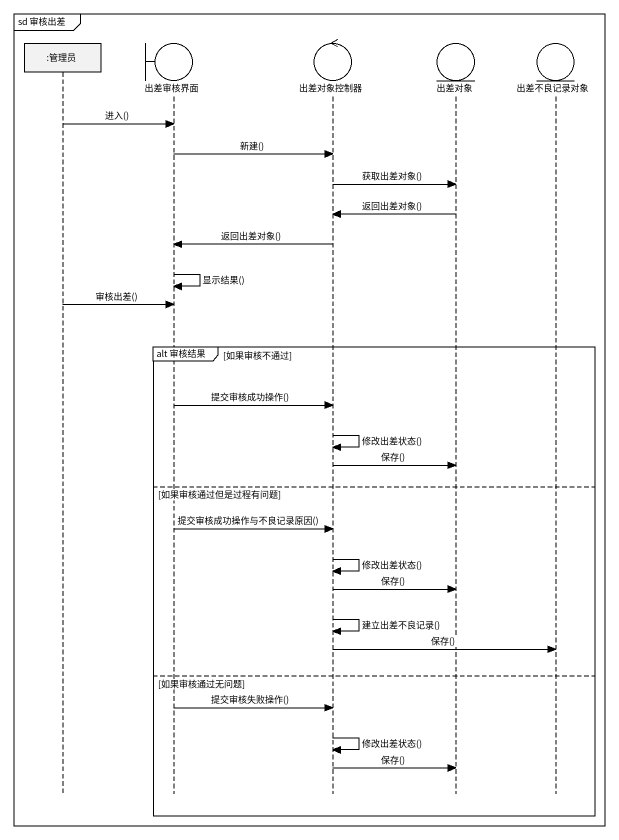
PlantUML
@startuml
mainframe sd 审核出差
hide footbox
participant ":管理员" as 管理员
boundary 出差审核界面
control 出差对象控制器
entity 出差对象
entity 出差不良记录对象

管理员 -> 出差审核界面 : 进入()
出差审核界面 -> 出差对象控制器 : 新建()
出差对象控制器 -> 出差对象 : 获取出差对象()
出差对象 -> 出差对象控制器 : 返回出差对象()
出差对象控制器 -> 出差审核界面 : 返回出差对象()
出差审核界面 -> 出差审核界面 : 显示结果()
管理员 -> 出差审核界面 : 审核出差()
group alt 审核结果 [如果审核不通过]
  出差审核界面 -> 出差对象控制器 : 提交审核成功操作()
  出差对象控制器 -> 出差对象控制器 : 修改出差状态()
  出差对象控制器 -> 出差对象 : 保存()
else 如果审核通过但是过程有问题
  出差审核界面 -> 出差对象控制器 : 提交审核成功操作与不良记录原因()
  出差对象控制器 -> 出差对象控制器 : 修改出差状态()
  出差对象控制器 -> 出差对象 : 保存()
  出差对象控制器 -> 出差对象控制器 : 建立出差不良记录()
  出差对象控制器 -> 出差不良记录对象 : 保存()
else 如果审核通过无问题
  出差审核界面 -> 出差对象控制器 : 提交审核失败操作()
  出差对象控制器 -> 出差对象控制器 : 修改出差状态()
  出差对象控制器 -> 出差对象 : 保存()
end
@enduml
